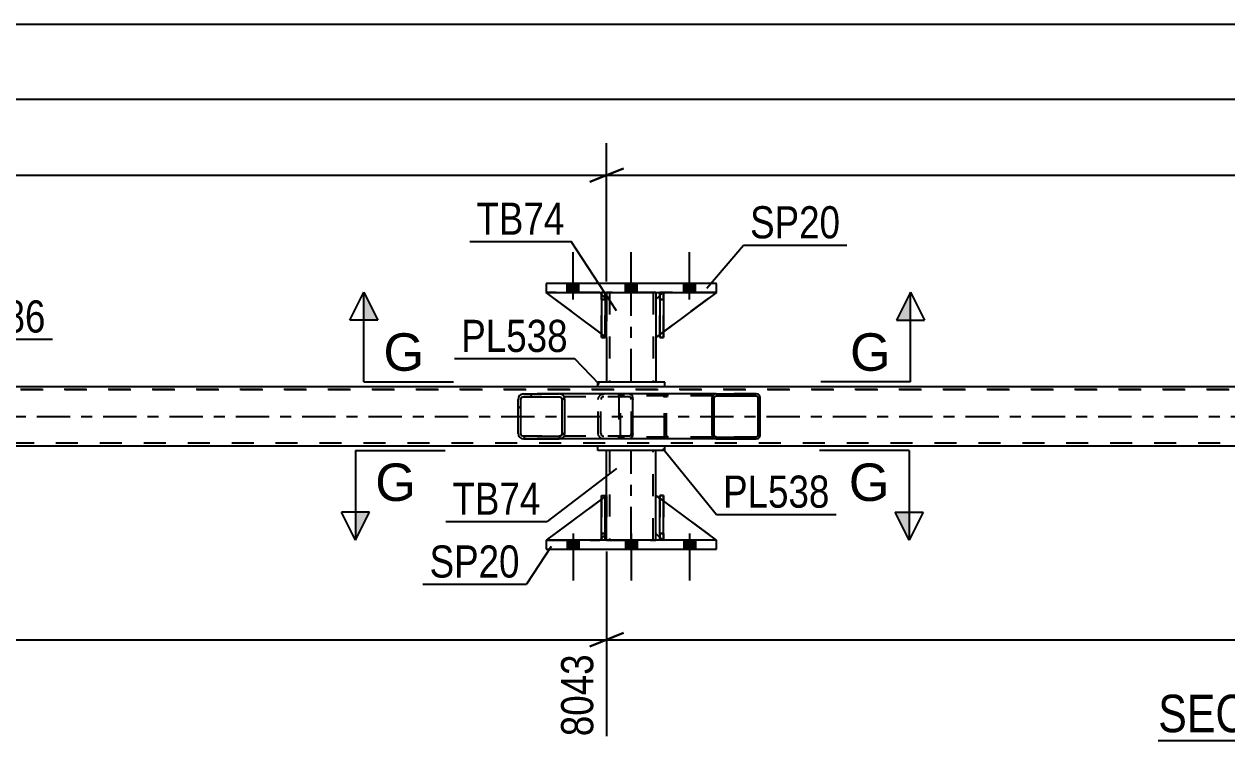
# Model space of a CAD drawing. Header units: millimetres. Extents: x 0 to 841, y 0 to 594.
# Drawn here: x 277.8 to 385.1, y 217.3 to 281.4 of the extents above; entities that cross this region are included whole.
import ezdxf

# ---------------------------------------------------------------- set-up
doc = ezdxf.new("R2010")
doc.units = ezdxf.units.MM
doc.linetypes.add('DXK_LINE_DOT2', pattern=[3.9198, 1.9599, -1.9599])
doc.linetypes.add('DXK_LINE_DOT3', pattern=[5.9187, 2.979, -0.9799, 0.9799, -0.9799])
doc.styles.add('Arial', font='ARIAL.TTF', dxfattribs={"height": 0.2})
doc.styles.add('Arial Narrow', font='ARIALN.TTF', dxfattribs={"height": 0.2})

# ---------------------------------------------------------------- blocks, each defined once
blk = doc.blocks.new('Unknown-814521562-12 - 2731')
at = {"color": 6, "linetype": 'Continuous'}
blk.add_line((378.98, 217.51), (406.63, 217.51), dxfattribs=at)
at = {"color": 0, "linetype": 'Continuous'}
for points in [[(397.09, 218.26), (397.09, 221.76), (378.98, 221.76), (378.98, 218.26)], [(400.69, 218.26), (400.69, 221.76), (398.14, 221.76), (398.14, 218.26)], [(403.02, 218.26), (403.02, 221.76), (401.74, 221.76), (401.74, 218.26)], [(406.63, 218.26), (406.63, 221.76), (404.07, 221.76), (404.07, 218.26)]]:
    blk.add_wipeout(points, dxfattribs=at)
at = {"color": 7, "linetype": 'Continuous', "style": 'Arial Narrow'}
for s, p in [('SECTION ', (378.98, 218.26)), ('B', (398.14, 218.26)), ('B', (404.07, 218.26)), ('-', (401.74, 218.26))]:
    blk.add_text(s, height=3.34, dxfattribs=at).set_placement(p)
blk = doc.blocks.new('Bolt-814521562-2809 - 2731')
at = {"linetype": 'Continuous'}
for points in [[(326.24, 257.46), (327.28, 257.46), (327.28, 258.26), (326.24, 258.26)], [(326.24, 257.46), (327.28, 257.46), (327.28, 258.26), (326.24, 258.26)], [(326.24, 257.46), (327.28, 257.46), (327.28, 258.26), (326.24, 258.26)], [(331.44, 257.46), (332.48, 257.46), (332.48, 258.26), (331.44, 258.26)], [(331.44, 257.46), (332.48, 257.46), (332.48, 258.26), (331.44, 258.26)], [(336.64, 257.46), (337.68, 257.46), (337.68, 258.26), (336.64, 258.26)], [(336.64, 257.46), (337.68, 257.46), (337.68, 258.26), (336.64, 258.26)], [(336.64, 257.46), (337.68, 257.46), (337.68, 258.26), (336.64, 258.26)]]:
    blk.add_hatch(color=1, dxfattribs=at).paths.add_polyline_path(points)
at = {"color": 1, "linetype": 'Continuous'}
for p, q in [((326.76, 256.86), (326.76, 261.06)), ((326.76, 256.86), (326.76, 261.06)), ((326.76, 256.86), (326.76, 261.06)), ((331.96, 256.86), (331.96, 261.06)), ((331.96, 256.86), (331.96, 261.06)), ((337.16, 256.86), (337.16, 261.06)), ((337.16, 256.86), (337.16, 261.06)), ((337.16, 256.86), (337.16, 261.06)), ((326.24, 257.46), (326.24, 258.26)), ((326.24, 257.46), (326.24, 258.26)), ((326.24, 257.46), (326.24, 258.26)), ((327.28, 257.46), (327.28, 258.26)), ((327.28, 257.46), (327.28, 258.26)), ((327.28, 257.46), (327.28, 258.26)), ((331.44, 257.46), (331.44, 258.26)), ((331.44, 257.46), (331.44, 258.26)), ((332.48, 257.46), (332.48, 258.26)), ((332.48, 257.46), (332.48, 258.26)), ((336.64, 257.46), (336.64, 258.26)), ((336.64, 257.46), (336.64, 258.26)), ((336.64, 257.46), (336.64, 258.26)), ((337.68, 257.46), (337.68, 258.26)), ((337.68, 257.46), (337.68, 258.26)), ((337.68, 257.46), (337.68, 258.26))]:
    blk.add_line(p, q, dxfattribs=at)
blk = doc.blocks.new('Bolt-814521562-2810 - 2731')
at = {"linetype": 'Continuous'}
for points in [[(327.28, 235.38), (326.24, 235.38), (326.24, 234.58), (327.28, 234.58)], [(327.28, 235.38), (326.24, 235.38), (326.24, 234.58), (327.28, 234.58)], [(327.28, 235.38), (326.24, 235.38), (326.24, 234.58), (327.28, 234.58)], [(332.48, 235.38), (331.44, 235.38), (331.44, 234.58), (332.48, 234.58)], [(332.48, 235.38), (331.44, 235.38), (331.44, 234.58), (332.48, 234.58)], [(337.68, 235.38), (336.64, 235.38), (336.64, 234.58), (337.68, 234.58)], [(337.68, 235.38), (336.64, 235.38), (336.64, 234.58), (337.68, 234.58)], [(337.68, 235.38), (336.64, 235.38), (336.64, 234.58), (337.68, 234.58)]]:
    blk.add_hatch(color=1, dxfattribs=at).paths.add_polyline_path(points)
at = {"color": 1, "linetype": 'Continuous'}
for p, q in [((326.24, 235.38), (326.24, 234.58)), ((326.24, 235.38), (326.24, 234.58)), ((326.24, 235.38), (326.24, 234.58)), ((326.76, 235.98), (326.76, 231.78)), ((326.76, 235.98), (326.76, 231.78)), ((326.76, 235.98), (326.76, 231.78)), ((327.28, 235.38), (327.28, 234.58)), ((327.28, 235.38), (327.28, 234.58)), ((327.28, 235.38), (327.28, 234.58)), ((331.44, 235.38), (331.44, 234.58)), ((331.44, 235.38), (331.44, 234.58)), ((331.96, 235.98), (331.96, 231.78)), ((331.96, 235.98), (331.96, 231.78)), ((332.48, 235.38), (332.48, 234.58)), ((332.48, 235.38), (332.48, 234.58)), ((336.64, 235.38), (336.64, 234.58)), ((336.64, 235.38), (336.64, 234.58)), ((336.64, 235.38), (336.64, 234.58)), ((337.16, 235.98), (337.16, 231.78)), ((337.16, 235.98), (337.16, 231.78)), ((337.16, 235.98), (337.16, 231.78)), ((337.68, 235.38), (337.68, 234.58)), ((337.68, 235.38), (337.68, 234.58)), ((337.68, 235.38), (337.68, 234.58))]:
    blk.add_line(p, q, dxfattribs=at)
blk = doc.blocks.new('Part-814521562-2860 - 2731')
at = {"color": 2, "linetype": 'Continuous'}
for p, q in [((328.96, 249.06), (164.69, 249.06)), ((584.36, 249.06), (334.96, 249.06)), ((328.96, 243.78), (164.69, 243.78)), ((584.36, 243.78), (334.96, 243.78))]:
    blk.add_line(p, q, dxfattribs=at)
at = {"color": 7, "linetype": 'DXK_LINE_DOT2'}
for p, q in [((334.96, 249.06), (328.96, 249.06)), ((730.18, 248.82), (65.84, 248.82)), ((65.84, 248.82), (729.44, 248.82)), ((729.44, 244.02), (65.84, 244.02)), ((334.96, 243.78), (328.96, 243.78))]:
    blk.add_line(p, q, dxfattribs=at)
at = {"color": 7, "linetype": 'DXK_LINE_DOT3'}
blk.add_line((65.84, 246.42), (729.85, 246.42), dxfattribs=at)
blk = doc.blocks.new('Part-814521562-2909 - 2731')
at = {"color": 2, "linetype": 'Continuous'}
for p, q in [((334.96, 249.46), (328.96, 249.46)), ((328.96, 249.06), (328.96, 249.46)), ((334.96, 249.06), (328.96, 249.06)), ((334.96, 249.06), (334.96, 249.46))]:
    blk.add_line(p, q, dxfattribs=at)
blk = doc.blocks.new('Part-814521562-2921 - 2731')
at = {"linetype": 'Continuous'}
h = blk.add_hatch(dxfattribs=at)
h.set_pattern_fill('', scale=0.7, style=0, pattern_type=0)
h.set_pattern_definition([(45, (325.9976, 248.1203), (-1.57154, 1.57154), [])])
h.paths.add_polyline_path([(326.04, 247.94), (326, 248.12), (325.89, 248.28), (325.73, 248.38), (325.53, 248.42), (322.35, 248.42), (322.16, 248.38), (321.99, 248.28), (321.88, 248.12), (321.85, 247.94), (321.85, 244.9), (321.88, 244.71), (321.99, 244.56), (322.16, 244.45), (322.35, 244.42), (325.53, 244.42), (325.73, 244.45), (325.89, 244.56), (326, 244.71), (326.04, 244.9)])
h.paths.add_polyline_path([(325.77, 244.8), (325.71, 244.73), (325.63, 244.67), (325.53, 244.66), (322.35, 244.66), (322.25, 244.67), (322.17, 244.73), (322.12, 244.8), (322.1, 244.9), (322.1, 247.94), (322.12, 248.03), (322.17, 248.11), (322.25, 248.16), (322.35, 248.18), (325.53, 248.18), (325.63, 248.16), (325.71, 248.11), (325.77, 248.03), (325.78, 247.94), (325.78, 244.9)])
at = {"color": 2, "linetype": 'Continuous'}
for p, q in [((321.88, 248.12), (321.85, 247.94)), ((322.1, 247.94), (322.12, 248.03)), ((322.12, 248.03), (322.17, 248.11)), ((322.35, 248.42), (322.16, 248.38)), ((322.17, 248.11), (322.25, 248.16)), ((322.25, 248.16), (322.35, 248.18)), ((322.35, 248.42), (325.53, 248.42)), ((322.35, 248.18), (325.53, 248.18)), ((331.83, 248.42), (325.53, 248.42)), ((325.73, 248.38), (325.53, 248.42)), ((325.53, 248.18), (325.63, 248.16)), ((325.63, 248.16), (325.71, 248.11)), ((325.71, 248.11), (325.77, 248.03)), ((325.77, 248.03), (325.78, 247.94)), ((326.04, 247.94), (326, 248.12)), ((331.83, 248.42), (331.94, 248.38)), ((331.94, 248.38), (332.03, 248.28)), ((332.03, 248.28), (332.08, 248.12)), ((332.08, 248.12), (332.1, 247.94)), ((321.85, 244.9), (321.85, 247.94)), ((322.1, 244.9), (322.1, 247.94)), ((325.78, 244.9), (325.78, 247.94)), ((326.04, 244.9), (326.04, 247.94)), ((332.1, 244.9), (332.1, 247.94)), ((321.85, 244.9), (321.88, 244.71)), ((322.12, 244.8), (322.1, 244.9)), ((322.17, 244.73), (322.12, 244.8)), ((325.77, 244.8), (325.71, 244.73)), ((325.78, 244.9), (325.77, 244.8)), ((326, 244.71), (326.04, 244.9)), ((332.1, 244.9), (332.08, 244.71)), ((322.16, 244.45), (322.35, 244.42)), ((322.25, 244.67), (322.17, 244.73)), ((322.35, 244.66), (322.25, 244.67)), ((322.35, 244.66), (325.53, 244.66)), ((322.35, 244.42), (325.53, 244.42)), ((325.63, 244.67), (325.53, 244.66)), ((325.53, 244.42), (325.73, 244.45)), ((331.83, 244.42), (325.53, 244.42)), ((325.71, 244.73), (325.63, 244.67)), ((331.94, 244.45), (331.83, 244.42)), ((332.03, 244.56), (331.94, 244.45)), ((332.08, 244.71), (332.03, 244.56))]:
    blk.add_line(p, q, dxfattribs=at)
at = {"color": 7, "linetype": 'DXK_LINE_DOT2'}
for p, q in [((325.53, 248.42), (322.35, 248.42)), ((331.83, 248.18), (322.35, 248.18)), ((329, 247.94), (329.03, 248.12)), ((329.27, 248.03), (329.25, 247.94)), ((329.32, 248.11), (329.27, 248.03)), ((329.31, 248.38), (329.5, 248.42)), ((329.4, 248.16), (329.32, 248.11)), ((329.5, 248.18), (329.4, 248.16)), ((330.84, 248.18), (330.84, 248.42)), ((331.89, 248.16), (331.83, 248.18)), ((331.93, 248.11), (331.89, 248.16)), ((331.96, 248.03), (331.93, 248.11)), ((331.97, 247.94), (331.96, 248.03)), ((329, 244.9), (329, 247.94)), ((329.25, 244.9), (329.25, 247.94)), ((331.97, 244.9), (331.97, 247.94)), ((329.03, 244.71), (329, 244.9)), ((329.25, 244.9), (329.27, 244.8)), ((329.27, 244.8), (329.32, 244.73)), ((331.93, 244.73), (331.96, 244.8)), ((331.96, 244.8), (331.97, 244.9)), ((331.83, 244.66), (322.35, 244.66)), ((325.53, 244.42), (322.35, 244.42)), ((329.5, 244.42), (329.31, 244.45)), ((329.32, 244.73), (329.4, 244.67)), ((329.4, 244.67), (329.5, 244.66)), ((330.84, 244.42), (330.84, 244.66)), ((331.83, 244.66), (331.89, 244.67)), ((331.89, 244.67), (331.93, 244.73))]:
    blk.add_line(p, q, dxfattribs=at)
at = {"color": 2, "linetype": 'Continuous'}
for centre, start, end in [((322.33, 247.92), 111.1941, 156.1506), ((325.55, 247.92), 23.8494, 68.8059), ((322.33, 244.91), 203.8494, 248.8059), ((325.55, 244.91), 291.1941, 336.1506)]:
    blk.add_arc(centre, 0.492, start, end, dxfattribs=at)
at = {"color": 7, "linetype": 'DXK_LINE_DOT2'}
for centre, start, end in [((329.48, 247.92), 111.1941, 156.1506), ((329.48, 244.91), 203.8494, 248.8059)]:
    blk.add_arc(centre, 0.492, start, end, dxfattribs=at)
blk = doc.blocks.new('Part-814521562-2938 - 2731')
at = {"color": 2, "linetype": 'Continuous'}
for p, q in [((329.76, 257.46), (329.76, 256.86)), ((334.16, 257.46), (334.16, 256.86)), ((329.76, 253.46), (329.76, 249.46)), ((334.16, 253.46), (334.16, 249.46))]:
    blk.add_line(p, q, dxfattribs=at)
at = {"color": 7, "linetype": 'DXK_LINE_DOT2'}
for p, q in [((334.16, 257.46), (329.76, 257.46)), ((329.76, 256.86), (329.76, 253.46)), ((330, 257.46), (330, 249.46)), ((333.92, 257.46), (333.92, 249.46)), ((334.16, 256.86), (334.16, 253.46)), ((334.16, 249.46), (329.76, 249.46))]:
    blk.add_line(p, q, dxfattribs=at)
at = {"color": 7, "linetype": 'DXK_LINE_DOT3'}
blk.add_line((331.96, 249.46), (331.96, 257.46), dxfattribs=at)
blk = doc.blocks.new('Part-814521562-2940 - 2731')
at = {"color": 7, "linetype": 'DXK_LINE_DOT2'}
for p, q in [((334.51, 256.86), (334.51, 257.46)), ((334.51, 257.46), (334.51, 257.46)), ((334.51, 257.46), (334.51, 253.46)), ((334.83, 257.46), (334.51, 257.46)), ((334.51, 253.46), (334.51, 256.86)), ((334.51, 256.86), (334.83, 256.86)), ((334.83, 256.86), (334.83, 257.46)), ((334.83, 253.46), (334.83, 257.46)), ((334.83, 256.86), (334.83, 253.46)), ((334.51, 253.46), (334.83, 253.46))]:
    blk.add_line(p, q, dxfattribs=at)
blk = doc.blocks.new('Part-814521562-2941 - 2731')
at = {"color": 7, "linetype": 'DXK_LINE_DOT2'}
for p, q in [((329.31, 256.86), (329.31, 257.46)), ((329.31, 257.46), (329.31, 257.46)), ((329.31, 257.46), (329.31, 253.46)), ((329.63, 257.46), (329.31, 257.46)), ((329.31, 253.46), (329.31, 256.86)), ((329.31, 256.86), (329.63, 256.86)), ((329.63, 256.86), (329.63, 257.46)), ((329.63, 253.46), (329.63, 257.46)), ((329.63, 256.86), (329.63, 253.46)), ((329.31, 253.46), (329.63, 253.46))]:
    blk.add_line(p, q, dxfattribs=at)
blk = doc.blocks.new('Part-814521562-2946 - 2731')
at = {"color": 2, "linetype": 'Continuous'}
for p, q in [((324.36, 235.38), (324.36, 234.58)), ((339.56, 235.38), (324.36, 235.38)), ((339.56, 234.58), (339.56, 235.38)), ((324.36, 234.58), (339.56, 234.58))]:
    blk.add_line(p, q, dxfattribs=at)
blk = doc.blocks.new('Part-814521562-2951 - 2731')
at = {"color": 2, "linetype": 'Continuous'}
for p, q in [((339.56, 258.26), (324.36, 258.26)), ((324.36, 258.26), (324.36, 257.46)), ((339.56, 257.46), (339.56, 258.26)), ((324.36, 257.46), (339.56, 257.46))]:
    blk.add_line(p, q, dxfattribs=at)
blk = doc.blocks.new('Part-814521562-2956 - 2731')
at = {"color": 2, "linetype": 'Continuous'}
for p, q in [((329.76, 239.38), (329.76, 243.38)), ((334.16, 239.38), (334.16, 243.38)), ((329.76, 235.38), (329.76, 235.98)), ((334.16, 235.38), (334.16, 235.98))]:
    blk.add_line(p, q, dxfattribs=at)
at = {"color": 7, "linetype": 'DXK_LINE_DOT2'}
for p, q in [((334.16, 243.38), (329.76, 243.38)), ((330, 243.38), (330, 235.38)), ((333.92, 235.38), (333.92, 243.38)), ((329.76, 235.98), (329.76, 239.38)), ((334.16, 235.98), (334.16, 239.38)), ((329.76, 235.38), (334.16, 235.38))]:
    blk.add_line(p, q, dxfattribs=at)
at = {"color": 7, "linetype": 'DXK_LINE_DOT3'}
blk.add_line((331.96, 235.38), (331.96, 243.38), dxfattribs=at)
blk = doc.blocks.new('Part-814521562-2961 - 2731')
at = {"color": 2, "linetype": 'Continuous'}
for p, q in [((334.96, 243.78), (328.96, 243.78)), ((328.96, 243.38), (328.96, 243.78)), ((334.96, 243.38), (334.96, 243.78)), ((334.96, 243.38), (328.96, 243.38))]:
    blk.add_line(p, q, dxfattribs=at)
blk = doc.blocks.new('Part-814521562-2973 - 2731')
at = {"linetype": 'Continuous'}
h = blk.add_hatch(dxfattribs=at)
h.set_pattern_fill('', scale=0.7, style=0, pattern_type=0)
h.set_pattern_definition([(45, (343.4213, 248.219), (-1.57154, 1.57154), [])])
h.paths.add_polyline_path([(343.45, 248.1), (343.42, 248.22), (343.35, 248.32), (343.24, 248.39), (343.11, 248.42), (339.53, 248.42), (339.4, 248.39), (339.29, 248.32), (339.22, 248.22), (339.19, 248.1), (339.19, 244.74), (339.22, 244.61), (339.29, 244.51), (339.4, 244.44), (339.53, 244.42), (343.11, 244.42), (343.24, 244.44), (343.35, 244.51), (343.42, 244.61), (343.45, 244.74)])
h.paths.add_polyline_path([(343.26, 244.68), (343.23, 244.62), (343.17, 244.59), (343.11, 244.58), (339.53, 244.58), (339.47, 244.59), (339.41, 244.62), (339.37, 244.68), (339.36, 244.74), (339.36, 248.1), (339.37, 248.16), (339.41, 248.21), (339.47, 248.24), (339.53, 248.26), (343.11, 248.26), (343.17, 248.24), (343.23, 248.21), (343.26, 248.16), (343.28, 248.1), (343.28, 244.74)])
at = {"color": 7, "linetype": 'DXK_LINE_DOT2'}
for p, q in [((330.84, 248.1), (330.87, 248.22)), ((330.84, 248.1), (330.84, 244.74)), ((331.02, 248.16), (331.01, 248.1)), ((331.01, 244.74), (331.01, 248.1)), ((331.06, 248.21), (331.02, 248.16)), ((331.05, 248.39), (331.18, 248.42)), ((331.12, 248.24), (331.06, 248.21)), ((331.18, 248.26), (331.12, 248.24)), ((331.83, 248.42), (331.18, 248.42)), ((343.11, 248.26), (331.18, 248.26)), ((334.76, 248.42), (334.89, 248.39)), ((334.82, 248.24), (334.76, 248.26)), ((334.88, 248.21), (334.82, 248.24)), ((334.91, 248.16), (334.88, 248.21)), ((334.93, 248.1), (334.91, 248.16)), ((334.93, 244.74), (334.93, 248.1)), ((335.07, 248.22), (335.1, 248.1)), ((335.1, 244.74), (335.1, 248.1)), ((343.11, 248.42), (339.53, 248.42)), ((330.85, 244.71), (330.84, 244.74)), ((331.01, 244.74), (331.02, 244.68)), ((334.91, 244.68), (334.93, 244.74)), ((335.1, 244.74), (335.07, 244.61)), ((330.87, 244.61), (330.85, 244.71)), ((331.02, 244.68), (331.06, 244.62)), ((331.18, 244.42), (331.05, 244.44)), ((331.06, 244.62), (331.12, 244.59)), ((331.12, 244.59), (331.18, 244.58)), ((343.11, 244.58), (331.18, 244.58)), ((331.83, 244.42), (331.18, 244.42)), ((334.76, 244.58), (334.82, 244.59)), ((334.89, 244.44), (334.76, 244.42)), ((334.82, 244.59), (334.88, 244.62)), ((334.88, 244.62), (334.91, 244.68)), ((343.11, 244.42), (339.53, 244.42))]:
    blk.add_line(p, q, dxfattribs=at)
at = {"color": 2, "linetype": 'Continuous'}
for p, q in [((339.53, 248.42), (331.83, 248.42)), ((339.22, 248.22), (339.19, 248.1)), ((339.19, 244.74), (339.19, 248.1)), ((339.36, 248.1), (339.37, 248.16)), ((339.36, 244.74), (339.36, 248.1)), ((339.37, 248.16), (339.41, 248.21)), ((339.53, 248.42), (339.4, 248.39)), ((339.41, 248.21), (339.47, 248.24)), ((339.47, 248.24), (339.53, 248.26)), ((339.53, 248.42), (343.11, 248.42)), ((339.53, 248.26), (343.11, 248.26)), ((343.24, 248.39), (343.11, 248.42)), ((343.11, 248.26), (343.17, 248.24)), ((343.17, 248.24), (343.23, 248.21)), ((343.23, 248.21), (343.26, 248.16)), ((343.26, 248.16), (343.28, 248.1)), ((343.28, 244.74), (343.28, 248.1)), ((343.45, 248.1), (343.42, 248.22)), ((343.45, 244.74), (343.45, 248.1)), ((339.19, 244.74), (339.22, 244.61)), ((339.37, 244.68), (339.36, 244.74)), ((343.28, 244.74), (343.26, 244.68)), ((343.42, 244.61), (343.45, 244.74)), ((339.53, 244.42), (331.83, 244.42)), ((339.41, 244.62), (339.37, 244.68)), ((339.4, 244.44), (339.53, 244.42)), ((339.47, 244.59), (339.41, 244.62)), ((339.53, 244.58), (339.47, 244.59)), ((339.53, 244.58), (343.11, 244.58)), ((339.53, 244.42), (343.11, 244.42)), ((343.17, 244.59), (343.11, 244.58)), ((343.11, 244.42), (343.24, 244.44)), ((343.23, 244.62), (343.17, 244.59)), ((343.26, 244.68), (343.23, 244.62))]:
    blk.add_line(p, q, dxfattribs=at)
at = {"color": 7, "linetype": 'DXK_LINE_DOT2'}
for centre, start, end in [((331.17, 248.08), 110.7583, 155.68), ((334.77, 248.08), 24.32, 69.2417), ((331.17, 244.75), 204.32, 249.2417), ((334.77, 244.75), 290.7583, 335.68)]:
    blk.add_arc(centre, 0.331, start, end, dxfattribs=at)
at = {"color": 2, "linetype": 'Continuous'}
for centre, start, end in [((339.52, 248.08), 110.7583, 155.68), ((343.12, 248.08), 24.32, 69.2417), ((339.52, 244.75), 204.32, 249.2417), ((343.12, 244.75), 290.7583, 335.68)]:
    blk.add_arc(centre, 0.331, start, end, dxfattribs=at)
blk = doc.blocks.new('Part-814521562-2992 - 2731')
at = {"color": 2, "linetype": 'Continuous'}
for p, q in [((334.51, 257.21), (334.16, 256.86)), ((334.16, 256.86), (334.16, 253.46)), ((339.56, 257.46), (334.83, 253.96)), ((334.51, 253.72), (334.16, 253.46))]:
    blk.add_line(p, q, dxfattribs=at)
at = {"color": 7, "linetype": 'DXK_LINE_DOT2'}
for p, q in [((334.76, 257.46), (334.51, 257.21)), ((339.56, 257.46), (334.76, 257.46)), ((334.83, 253.96), (334.51, 253.72))]:
    blk.add_line(p, q, dxfattribs=at)
blk = doc.blocks.new('Part-814521562-2993 - 2731')
at = {"color": 7, "linetype": 'DXK_LINE_DOT2'}
for p, q in [((334.76, 257.46), (334.16, 256.86)), ((334.16, 253.46), (339.56, 257.46)), ((334.16, 256.86), (334.16, 253.46)), ((339.56, 257.46), (334.76, 257.46))]:
    blk.add_line(p, q, dxfattribs=at)
blk = doc.blocks.new('Part-814521562-2994 - 2731')
at = {"color": 2, "linetype": 'Continuous'}
for p, q in [((329.31, 253.79), (324.36, 257.46)), ((329.31, 257.3), (329.16, 257.46)), ((329.76, 256.86), (329.63, 256.98)), ((329.76, 256.86), (329.76, 256.86)), ((329.76, 253.46), (329.76, 256.86)), ((329.63, 253.55), (329.76, 253.46)), ((329.76, 253.46), (329.76, 253.46))]:
    blk.add_line(p, q, dxfattribs=at)
at = {"color": 7, "linetype": 'DXK_LINE_DOT2'}
for p, q in [((329.16, 257.46), (324.36, 257.46)), ((329.16, 257.46), (329.76, 256.86)), ((329.63, 256.98), (329.31, 257.3)), ((329.76, 256.86), (329.76, 253.46)), ((329.63, 253.55), (329.31, 253.79))]:
    blk.add_line(p, q, dxfattribs=at)
blk = doc.blocks.new('Part-814521562-2995 - 2731')
at = {"color": 7, "linetype": 'DXK_LINE_DOT2'}
for p, q in [((329.76, 253.46), (324.36, 257.46)), ((324.36, 257.46), (329.16, 257.46)), ((329.16, 257.46), (329.76, 256.86)), ((329.76, 256.86), (329.16, 257.46)), ((329.76, 256.86), (329.76, 253.46)), ((329.76, 256.86), (329.76, 256.86)), ((329.76, 256.86), (329.76, 253.46))]:
    blk.add_line(p, q, dxfattribs=at)
blk = doc.blocks.new('Part-814521562-2996 - 2731')
at = {"color": 2, "linetype": 'Continuous'}
for p, q in [((334.83, 257.46), (334.51, 257.46)), ((334.51, 257.46), (334.51, 253.46)), ((334.83, 257.46), (334.83, 257.46)), ((334.83, 257.46), (334.83, 253.46)), ((334.83, 253.46), (334.51, 253.46))]:
    blk.add_line(p, q, dxfattribs=at)
at = {"color": 7, "linetype": 'DXK_LINE_DOT2'}
for p, q in [((334.51, 256.86), (334.51, 257.46)), ((334.83, 256.86), (334.51, 256.86)), ((334.51, 256.86), (334.51, 253.46)), ((334.83, 256.86), (334.83, 257.46)), ((334.83, 257.46), (334.83, 257.46)), ((334.83, 253.46), (334.83, 256.86))]:
    blk.add_line(p, q, dxfattribs=at)
blk = doc.blocks.new('Part-814521562-2997 - 2731')
at = {"color": 2, "linetype": 'Continuous'}
for p, q in [((329.63, 257.46), (329.31, 257.46)), ((329.31, 257.46), (329.31, 253.46)), ((329.63, 257.46), (329.63, 257.46)), ((329.63, 257.46), (329.63, 253.46)), ((329.63, 253.46), (329.31, 253.46))]:
    blk.add_line(p, q, dxfattribs=at)
at = {"color": 7, "linetype": 'DXK_LINE_DOT2'}
for p, q in [((329.31, 256.86), (329.31, 257.46)), ((329.63, 256.86), (329.31, 256.86)), ((329.31, 256.86), (329.31, 253.46)), ((329.63, 256.86), (329.63, 257.46)), ((329.63, 257.46), (329.63, 257.46)), ((329.63, 253.46), (329.63, 256.86))]:
    blk.add_line(p, q, dxfattribs=at)
blk = doc.blocks.new('Part-814521562-3018 - 2731')
at = {"color": 2, "linetype": 'Continuous'}
for p, q in [((334.16, 235.98), (334.16, 239.38)), ((334.51, 239.11), (334.16, 239.38)), ((339.56, 235.38), (334.83, 238.88)), ((334.51, 235.62), (334.16, 235.98))]:
    blk.add_line(p, q, dxfattribs=at)
at = {"color": 7, "linetype": 'DXK_LINE_DOT2'}
for p, q in [((334.83, 238.88), (334.51, 239.11)), ((334.76, 235.38), (334.51, 235.62)), ((339.56, 235.38), (334.76, 235.38)), ((339.56, 235.38), (339.56, 235.38)), ((339.56, 235.38), (339.56, 235.38))]:
    blk.add_line(p, q, dxfattribs=at)
blk = doc.blocks.new('Part-814521562-3019 - 2731')
at = {"color": 7, "linetype": 'DXK_LINE_DOT2'}
for p, q in [((334.16, 235.98), (334.16, 239.38)), ((334.16, 239.38), (339.56, 235.38)), ((334.76, 235.38), (334.16, 235.98)), ((339.56, 235.38), (334.76, 235.38))]:
    blk.add_line(p, q, dxfattribs=at)
blk = doc.blocks.new('Part-814521562-3021 - 2731')
at = {"color": 2, "linetype": 'Continuous'}
for p, q in [((329.76, 239.38), (329.63, 239.28)), ((329.76, 235.98), (329.76, 239.38)), ((329.31, 239.05), (324.36, 235.38)), ((329.31, 235.53), (329.16, 235.38)), ((329.76, 235.98), (329.63, 235.85)), ((329.76, 235.98), (329.76, 235.98))]:
    blk.add_line(p, q, dxfattribs=at)
at = {"color": 7, "linetype": 'DXK_LINE_DOT2'}
for p, q in [((329.76, 235.98), (329.76, 239.38)), ((329.63, 239.28), (329.31, 239.05)), ((324.36, 235.38), (329.16, 235.38)), ((329.76, 235.98), (329.16, 235.38)), ((329.63, 235.85), (329.31, 235.53))]:
    blk.add_line(p, q, dxfattribs=at)
blk = doc.blocks.new('Part-814521562-3022 - 2731')
at = {"color": 7, "linetype": 'DXK_LINE_DOT2'}
for p, q in [((329.76, 239.38), (324.36, 235.38)), ((329.76, 235.98), (329.76, 239.38)), ((329.76, 239.38), (329.76, 235.98)), ((324.36, 235.38), (329.16, 235.38)), ((329.16, 235.38), (329.76, 235.98)), ((329.76, 235.98), (329.16, 235.38)), ((329.76, 235.98), (329.76, 235.98))]:
    blk.add_line(p, q, dxfattribs=at)
blk = doc.blocks.new('Part-814521562-3023 - 2731')
at = {"color": 2, "linetype": 'Continuous'}
for p, q in [((334.51, 235.38), (334.51, 239.38)), ((334.51, 239.38), (334.83, 239.38)), ((334.83, 235.38), (334.83, 239.38)), ((334.51, 235.38), (334.51, 235.38)), ((334.83, 235.38), (334.51, 235.38))]:
    blk.add_line(p, q, dxfattribs=at)
at = {"color": 7, "linetype": 'DXK_LINE_DOT2'}
for p, q in [((334.51, 239.38), (334.51, 235.98)), ((334.83, 235.98), (334.83, 239.38)), ((334.51, 235.98), (334.51, 235.38)), ((334.51, 235.98), (334.83, 235.98)), ((334.83, 235.38), (334.83, 235.98)), ((334.83, 235.38), (334.83, 235.38))]:
    blk.add_line(p, q, dxfattribs=at)
blk = doc.blocks.new('Part-814521562-3024 - 2731')
at = {"color": 2, "linetype": 'Continuous'}
for p, q in [((329.31, 235.38), (329.31, 239.38)), ((329.31, 239.38), (329.63, 239.38)), ((329.63, 235.38), (329.63, 239.38)), ((329.31, 235.38), (329.31, 235.38)), ((329.63, 235.38), (329.31, 235.38))]:
    blk.add_line(p, q, dxfattribs=at)
at = {"color": 7, "linetype": 'DXK_LINE_DOT2'}
for p, q in [((329.31, 239.38), (329.31, 235.98)), ((329.63, 235.98), (329.63, 239.38)), ((329.31, 235.98), (329.31, 235.38)), ((329.31, 235.98), (329.63, 235.98)), ((329.63, 235.38), (329.63, 235.98)), ((329.63, 235.38), (329.63, 235.38))]:
    blk.add_line(p, q, dxfattribs=at)
blk = doc.blocks.new('Part-814521562-3025 - 2731')
at = {"color": 7, "linetype": 'DXK_LINE_DOT2'}
for p, q in [((334.83, 239.38), (334.51, 239.38)), ((334.51, 235.98), (334.51, 239.38)), ((334.51, 239.38), (334.51, 235.38)), ((334.83, 239.38), (334.83, 235.98)), ((334.83, 235.38), (334.83, 239.38)), ((334.83, 235.98), (334.51, 235.98)), ((334.51, 235.38), (334.51, 235.98)), ((334.83, 235.38), (334.51, 235.38)), ((334.83, 235.98), (334.83, 235.38)), ((334.83, 235.38), (334.83, 235.38))]:
    blk.add_line(p, q, dxfattribs=at)
blk = doc.blocks.new('Part-814521562-3026 - 2731')
at = {"color": 7, "linetype": 'DXK_LINE_DOT2'}
for p, q in [((329.31, 239.38), (329.63, 239.38)), ((329.31, 235.98), (329.31, 239.38)), ((329.31, 239.38), (329.31, 235.38)), ((329.63, 239.38), (329.63, 235.98)), ((329.63, 235.38), (329.63, 239.28)), ((329.63, 235.98), (329.31, 235.98)), ((329.31, 235.38), (329.31, 235.98)), ((329.63, 235.38), (329.31, 235.38)), ((329.63, 235.98), (329.63, 235.38)), ((329.63, 235.38), (329.63, 235.38))]:
    blk.add_line(p, q, dxfattribs=at)
blk = doc.blocks.new('StraightDimension-814521562-3132 - 2731')
at = {"color": 7, "linetype": 'Continuous'}
blk.add_line((55.62, 274.7), (730.85, 274.7), dxfattribs=at)
blk = doc.blocks.new('StraightDimension-814521562-3153 - 2731')
at = {"color": 7, "linetype": 'Continuous'}
for p, q in [((329.76, 234.38), (329.76, 217.9)), ((331.26, 227.11), (328.26, 225.91)), ((329.76, 226.51), (585.16, 226.51))]:
    blk.add_line(p, q, dxfattribs=at)
blk = doc.blocks.new('StraightDimension-814521562-3159 - 2731')
at = {"color": 7, "linetype": 'Continuous'}
for p, q in [((329.76, 234.38), (329.76, 217.9)), ((159.49, 226.51), (329.76, 226.51)), ((328.26, 225.91), (331.26, 227.11))]:
    blk.add_line(p, q, dxfattribs=at)
at = {"color": 0, "linetype": 'Continuous'}
blk.add_wipeout([(329.16, 225.81), (324.96, 225.81), (324.96, 217.3), (329.16, 217.3)], dxfattribs=at)
at = {"color": 3, "linetype": 'Continuous', "style": 'Arial Narrow'}
blk.add_text('8043', height=2.863, rotation=90.0002, dxfattribs=at).set_placement((328.56, 217.9))
blk = doc.blocks.new('StraightDimension-814521562-3166 - 2731')
at = {"color": 7, "linetype": 'Continuous'}
blk.add_line((54.98, 281.41), (731.49, 281.41), dxfattribs=at)
blk = doc.blocks.new('StraightDimension-814521562-3177 - 2731')
at = {"color": 7, "linetype": 'Continuous'}
for p, q in [((329.76, 258.46), (329.76, 270.79)), ((328.26, 267.34), (331.26, 268.54)), ((159.49, 267.94), (329.76, 267.94))]:
    blk.add_line(p, q, dxfattribs=at)
blk = doc.blocks.new('StraightDimension-814521562-3183 - 2731')
at = {"color": 7, "linetype": 'Continuous'}
for p, q in [((329.76, 258.46), (329.76, 270.79)), ((331.26, 268.54), (328.26, 267.34)), ((329.76, 267.94), (585.16, 267.94))]:
    blk.add_line(p, q, dxfattribs=at)
blk = doc.blocks.new('Mark-814521562-2856 - 2731')
at = {"color": 30, "linetype": 'Continuous'}
for p, q in [((265.51, 247.75), (269.05, 253.3)), ((269.05, 253.3), (280.3, 253.3))]:
    blk.add_line(p, q, dxfattribs=at)
at = {"color": 0}
blk.add_wipeout([(279.7, 253.9), (279.7, 256.9), (269.65, 256.9), (269.65, 253.9)], dxfattribs=at)
blk.add_wipeout([(279.7, 253.9), (279.7, 256.9), (269.65, 256.9), (269.65, 253.9)], dxfattribs=at)
at = {"color": 3, "style": 'Arial Narrow'}
blk.add_text('BC186', height=2.863, dxfattribs=at).set_placement((269.65, 253.9))
blk = doc.blocks.new('Mark-814521562-2905 - 2731')
at = {"color": 30, "linetype": 'Continuous'}
for p in [(316.19, 251.57), (329.13, 249.26)]:
    blk.add_line(p, (326.89, 251.57), dxfattribs=at)
at = {"color": 0}
blk.add_wipeout([(326.29, 252.17), (326.29, 255.17), (316.79, 255.17), (316.79, 252.17)], dxfattribs=at)
blk.add_wipeout([(326.29, 252.17), (326.29, 255.17), (316.79, 255.17), (316.79, 252.17)], dxfattribs=at)
at = {"color": 3, "style": 'Arial Narrow'}
blk.add_text('PL538', height=2.863, dxfattribs=at).set_placement((316.79, 252.17))
blk = doc.blocks.new('Mark-814521562-2934 - 2731')
at = {"color": 30, "linetype": 'Continuous'}
for p in [(317.54, 262.02), (330.65, 255.84)]:
    blk.add_line(p, (326.6, 262.02), dxfattribs=at)
at = {"color": 0}
blk.add_wipeout([(326, 262.62), (326, 265.62), (318.14, 265.62), (318.14, 262.62)], dxfattribs=at)
blk.add_wipeout([(326, 262.62), (326, 265.62), (318.14, 265.62), (318.14, 262.62)], dxfattribs=at)
at = {"color": 3, "style": 'Arial Narrow'}
blk.add_text('TB74', height=2.863, dxfattribs=at).set_placement((318.14, 262.62))
blk = doc.blocks.new('Mark-814521562-2942 - 2731')
at = {"color": 30, "linetype": 'Continuous'}
for p in [(324.82, 234.82), (313.36, 231.45)]:
    blk.add_line(p, (322.6, 231.45), dxfattribs=at)
at = {"color": 0}
blk.add_wipeout([(322, 232.05), (322, 235.05), (313.96, 235.05), (313.96, 232.05)], dxfattribs=at)
blk.add_wipeout([(322, 232.05), (322, 235.05), (313.96, 235.05), (313.96, 232.05)], dxfattribs=at)
at = {"color": 3, "style": 'Arial Narrow'}
blk.add_text('SP20', height=2.863, dxfattribs=at).set_placement((313.96, 232.05))
blk = doc.blocks.new('Mark-814521562-2947 - 2731')
at = {"color": 30, "linetype": 'Continuous'}
for p, q in [((338.7, 257.86), (341.96, 261.7)), ((341.96, 261.7), (351.2, 261.7))]:
    blk.add_line(p, q, dxfattribs=at)
at = {"color": 0}
blk.add_wipeout([(350.6, 262.3), (350.6, 265.3), (342.56, 265.3), (342.56, 262.3)], dxfattribs=at)
blk.add_wipeout([(350.6, 262.3), (350.6, 265.3), (342.56, 265.3), (342.56, 262.3)], dxfattribs=at)
at = {"color": 3, "style": 'Arial Narrow'}
blk.add_text('SP20', height=2.863, dxfattribs=at).set_placement((342.56, 262.3))
blk = doc.blocks.new('Mark-814521562-2952 - 2731')
at = {"color": 30, "linetype": 'Continuous'}
for p in [(330.65, 241.76), (315.4, 237.05)]:
    blk.add_line(p, (324.46, 237.05), dxfattribs=at)
at = {"color": 0}
blk.add_wipeout([(323.86, 237.65), (323.86, 240.65), (316, 240.65), (316, 237.65)], dxfattribs=at)
blk.add_wipeout([(323.86, 237.65), (323.86, 240.65), (316, 240.65), (316, 237.65)], dxfattribs=at)
at = {"color": 3, "style": 'Arial Narrow'}
blk.add_text('TB74', height=2.863, dxfattribs=at).set_placement((316, 237.65))
blk = doc.blocks.new('Mark-814521562-2957 - 2731')
at = {"color": 30, "linetype": 'Continuous'}
for p, q in [((334.76, 243.57), (339.55, 237.68)), ((339.55, 237.68), (350.25, 237.68))]:
    blk.add_line(p, q, dxfattribs=at)
at = {"color": 0}
blk.add_wipeout([(349.65, 238.28), (349.65, 241.28), (340.15, 241.28), (340.15, 238.28)], dxfattribs=at)
blk.add_wipeout([(349.65, 238.28), (349.65, 241.28), (340.15, 241.28), (340.15, 238.28)], dxfattribs=at)
at = {"color": 3, "style": 'Arial Narrow'}
blk.add_text('PL538', height=2.863, dxfattribs=at).set_placement((340.15, 238.28))
blk = doc.blocks.new('SectionMark-814521562-3224 - 2731')
at = {"linetype": 'Continuous'}
for points in [[(309.34, 254.99), (308.09, 254.99), (308.09, 257.49)], [(356.86, 254.99), (355.61, 254.99), (356.86, 257.49)]]:
    blk.add_hatch(color=6, dxfattribs=at).paths.add_polyline_path(points)
at = {"color": 6, "linetype": 'Continuous'}
for p, q in [((306.84, 254.99), (308.09, 257.49)), ((308.09, 249.49), (308.09, 257.49)), ((308.09, 257.49), (309.34, 254.99)), ((356.86, 257.49), (355.61, 254.99)), ((356.86, 249.49), (356.86, 257.49)), ((356.86, 257.49), (358.11, 254.99)), ((309.34, 254.99), (306.84, 254.99)), ((355.61, 254.99), (358.11, 254.99)), ((308.09, 249.49), (316.09, 249.49)), ((356.86, 249.49), (348.86, 249.49))]:
    blk.add_line(p, q, dxfattribs=at)
at = {"color": 0, "linetype": 'Continuous'}
for points in [[(313.47, 250.49), (313.47, 253.99), (309.84, 253.99), (309.84, 250.49)], [(355.11, 250.49), (355.11, 253.99), (351.48, 253.99), (351.48, 250.49)]]:
    blk.add_wipeout(points, dxfattribs=at)
at = {"color": 3, "linetype": 'Continuous', "style": 'Arial'}
for p in [(309.84, 250.49), (351.48, 250.49)]:
    blk.add_text('G', height=3.34, dxfattribs=at).set_placement(p)
blk = doc.blocks.new('SectionMark-814521562-3228 - 2731')
at = {"linetype": 'Continuous'}
for points in [[(307.36, 237.88), (308.61, 237.88), (307.36, 235.38)], [(355.5, 237.88), (356.75, 237.88), (356.75, 235.38)]]:
    blk.add_hatch(color=6, dxfattribs=at).paths.add_polyline_path(points)
at = {"color": 6, "linetype": 'Continuous'}
for p, q in [((307.36, 243.38), (315.36, 243.38)), ((307.36, 243.38), (307.36, 235.38)), ((356.75, 243.38), (348.75, 243.38)), ((356.75, 243.38), (356.75, 235.38)), ((307.36, 235.38), (306.11, 237.88)), ((308.61, 237.88), (306.11, 237.88)), ((307.36, 235.38), (308.61, 237.88)), ((355.5, 237.88), (358, 237.88)), ((356.75, 235.38), (355.5, 237.88)), ((358, 237.88), (356.75, 235.38))]:
    blk.add_line(p, q, dxfattribs=at)
at = {"color": 0, "linetype": 'Continuous'}
for points in [[(312.74, 238.88), (312.74, 242.38), (309.11, 242.38), (309.11, 238.88)], [(355, 238.88), (355, 242.38), (351.37, 242.38), (351.37, 238.88)]]:
    blk.add_wipeout(points, dxfattribs=at)
at = {"color": 3, "linetype": 'Continuous', "style": 'Arial'}
for p in [(309.11, 238.88), (351.37, 238.88)]:
    blk.add_text('G', height=3.34, dxfattribs=at).set_placement(p)

msp = doc.modelspace()

# ---------------------------------------------------------------- block references
for name in ['Bolt-814521562-2809 - 2731', 'Part-814521562-2951 - 2731', 'Part-814521562-2994 - 2731', 'Part-814521562-2995 - 2731', 'Part-814521562-2941 - 2731', 'Part-814521562-2997 - 2731', 'Part-814521562-2938 - 2731', 'Part-814521562-2992 - 2731', 'Part-814521562-2993 - 2731', 'Part-814521562-2940 - 2731', 'Part-814521562-2996 - 2731', 'Part-814521562-2860 - 2731', 'Part-814521562-2909 - 2731', 'Part-814521562-2921 - 2731', 'Part-814521562-2973 - 2731', 'Part-814521562-2961 - 2731', 'Part-814521562-2956 - 2731', 'Part-814521562-3021 - 2731', 'Part-814521562-3022 - 2731', 'Part-814521562-3024 - 2731', 'Part-814521562-3026 - 2731', 'Part-814521562-3018 - 2731', 'Part-814521562-3019 - 2731', 'Part-814521562-3023 - 2731', 'Part-814521562-3025 - 2731', 'Part-814521562-2946 - 2731', 'Bolt-814521562-2810 - 2731', 'Unknown-814521562-12 - 2731']:
    msp.add_blockref(name, (0, 0))

# ---------------------------------------------------------------- next in the draw order: block references
for name in ['StraightDimension-814521562-3132 - 2731', 'Mark-814521562-2957 - 2731', 'Mark-814521562-2952 - 2731', 'StraightDimension-814521562-3153 - 2731']:
    msp.add_blockref(name, (0, 0))

# ---------------------------------------------------------------- next in the draw order: block references
for name in ['StraightDimension-814521562-3166 - 2731', 'StraightDimension-814521562-3159 - 2731']:
    msp.add_blockref(name, (0, 0))

# ---------------------------------------------------------------- next in the draw order: block references
for name in ['StraightDimension-814521562-3177 - 2731', 'Mark-814521562-2856 - 2731', 'Mark-814521562-2905 - 2731', 'Mark-814521562-2942 - 2731']:
    msp.add_blockref(name, (0, 0))

# ---------------------------------------------------------------- next in the draw order: block references
for name in ['StraightDimension-814521562-3183 - 2731', 'SectionMark-814521562-3228 - 2731']:
    msp.add_blockref(name, (0, 0))

# ---------------------------------------------------------------- next in the draw order: block references
for name in ['Mark-814521562-2934 - 2731', 'Mark-814521562-2947 - 2731']:
    msp.add_blockref(name, (0, 0))

# ---------------------------------------------------------------- next in the draw order: block references
msp.add_blockref('SectionMark-814521562-3224 - 2731', (0, 0))

doc.saveas('drawing.dxf')
